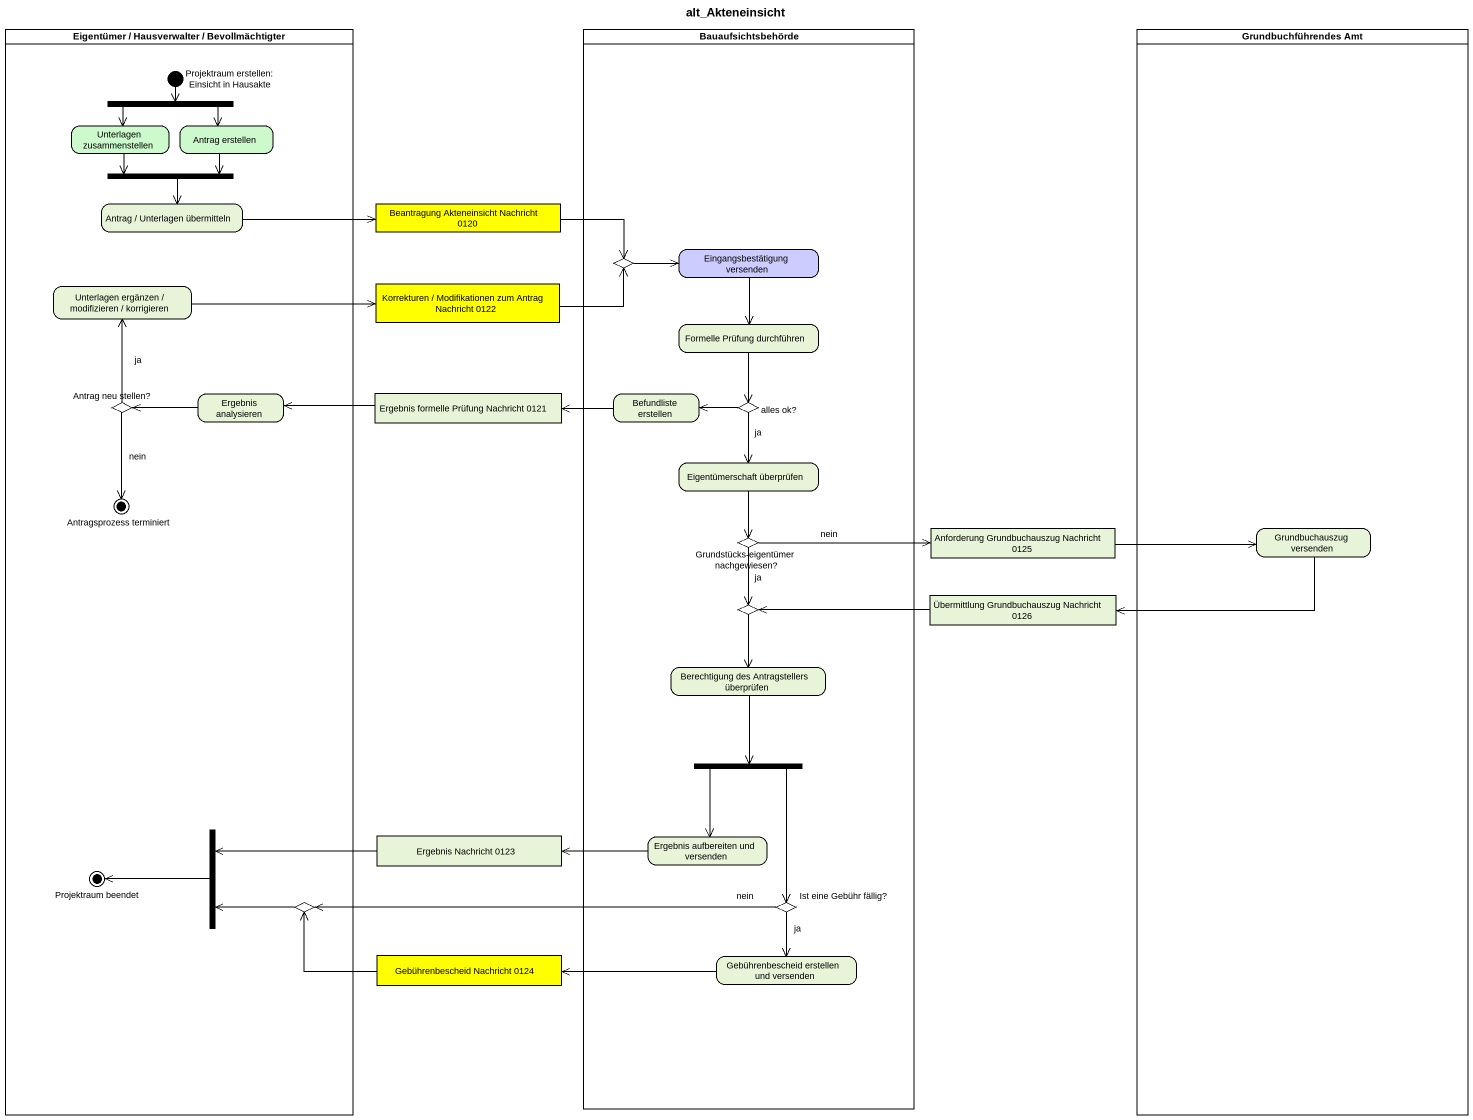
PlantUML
@startuml
title alt_Akteneinsicht
hide empty description
state "Eigentümer / Hausverwalter / Bevollmächtigter" as Eigentümer_Hausverwalter <<partition>> {
  state "Projektraum erstellen: Einsicht in Hausakte" as Projektraum_erstellen <<start>>
  state "Unterlagen zusammenstellen" as Unterlagen_zusammenstellen #CCFACC
  state fork1 <<fork>>
  state "Antrag erstellen" as Antrag_erstellen #CCFACC
  state "Antrag / Unterlagen übermitteln" as Antrag_Unterlagen
  state fork2 <<join>>
  state "Unterlagen ergänzen / modifizieren / korrigieren" as Unterlagen_ergänzen
  state "Ergebnis analysieren" as Ergebnis_analysieren
  state "Antrag neu stellen?" as Antrag_neu_stellen <<choice>>
  state "Antragsprozess terminiert" as Antragsprozess_terminiert <<end>>
  state fork4 <<join>>
  state "Projektraum beendet" as Projektraum_beendet <<end>>
  state choice3 <<choice>>
}
state Bauaufsichtsbehörde <<partition>> {
  state choice1 <<choice>>
  state "Eingangsbestätigung versenden" as Eingangsbestätigung #CCCCFF
  state "Formelle Prüfung durchführen" as Formelle_Prüfung_durchführen
  state "Befundliste erstellen" as Befundliste_erstellen
  state "alles ok?" as alles_ok <<choice>>
  state "Eigentümerschaft überprüfen" as Eigentümerschaft_überprüfen
  state "Grundstücks-eigentümer nachgewiesen?" as Grundstücks_eigentümer <<choice>>
  state choice2 <<choice>>
  state "Berechtigung des Antragstellers überprüfen" as Berechtigung_des
  state fork3 <<fork>>
  state "Ergebnis aufbereiten und versenden" as Ergebnis_aufbereiten_und
  state "Ist eine Gebühr fällig?" as Ist_eine_Gebühr_fällig <<choice>>
  state "Gebührenbescheid erstellen und versenden" as Gebührenbescheid_erstellen
}
state "Grundbuchführendes Amt" as Grundbuchführendes_Amt <<partition>> {
  state "Grundbuchauszug versenden" as Grundbuchauszug_versenden
}
state "Beantragung Akteneinsicht Nachricht 0120" as Beantragung_Akteneinsicht <<object>> #FFFF00
state "Korrekturen / Modifikationen zum Antrag Nachricht 0122" as Korrekturen_Modifikationen <<object>> #FFFF00
state "Ergebnis formelle Prüfung Nachricht 0121" as Ergebnis_formelle_Prüfung <<object>>
state "Anforderung Grundbuchauszug Nachricht 0125" as Anforderung_Grundbuchauszug <<object>>
state "Übermittlung Grundbuchauszug Nachricht 0126" as Übermittlung <<object>>
state "Ergebnis Nachricht 0123" as Ergebnis_Nachricht_0123 <<object>>
state "Gebührenbescheid Nachricht 0124" as Gebührenbescheid_Nachricht <<object>> #FFFF00
Projektraum_erstellen --> fork1
Unterlagen_zusammenstellen --> fork2
fork1 --> Unterlagen_zusammenstellen
fork1 --> Antrag_erstellen
Antrag_erstellen --> fork2
Antrag_Unterlagen -right-> Beantragung_Akteneinsicht
fork2 --> Antrag_Unterlagen
Beantragung_Akteneinsicht -right-> choice1
Korrekturen_Modifikationen -right-> choice1
choice1 -right-> Eingangsbestätigung
Eingangsbestätigung --> Formelle_Prüfung_durchführen
Unterlagen_ergänzen -right-> Korrekturen_Modifikationen
Formelle_Prüfung_durchführen --> alles_ok
Ergebnis_analysieren -left-> Antrag_neu_stellen
Ergebnis_formelle_Prüfung -left-> Ergebnis_analysieren
Befundliste_erstellen -left-> Ergebnis_formelle_Prüfung
Antrag_neu_stellen -up-> Unterlagen_ergänzen : ja
Antrag_neu_stellen --> Antragsprozess_terminiert : nein
alles_ok -left-> Befundliste_erstellen
alles_ok --> Eigentümerschaft_überprüfen : ja
Eigentümerschaft_überprüfen --> Grundstücks_eigentümer
Grundstücks_eigentümer -right-> Anforderung_Grundbuchauszug : nein
Grundstücks_eigentümer --> choice2 : ja
Anforderung_Grundbuchauszug -right-> Grundbuchauszug_versenden
Grundbuchauszug_versenden -left-> Übermittlung
choice2 --> Berechtigung_des
Übermittlung -left-> choice2
Berechtigung_des --> fork3
fork3 --> Ergebnis_aufbereiten_und
fork3 --> Ist_eine_Gebühr_fällig
fork4 -left-> Projektraum_beendet
Ergebnis_Nachricht_0123 -left-> fork4
Ergebnis_aufbereiten_und -left-> Ergebnis_Nachricht_0123
choice3 -left-> fork4
Ist_eine_Gebühr_fällig -left-> choice3 : nein
Ist_eine_Gebühr_fällig --> Gebührenbescheid_erstellen : ja
Gebührenbescheid_Nachricht -left-> choice3
Gebührenbescheid_erstellen -left-> Gebührenbescheid_Nachricht
@enduml
